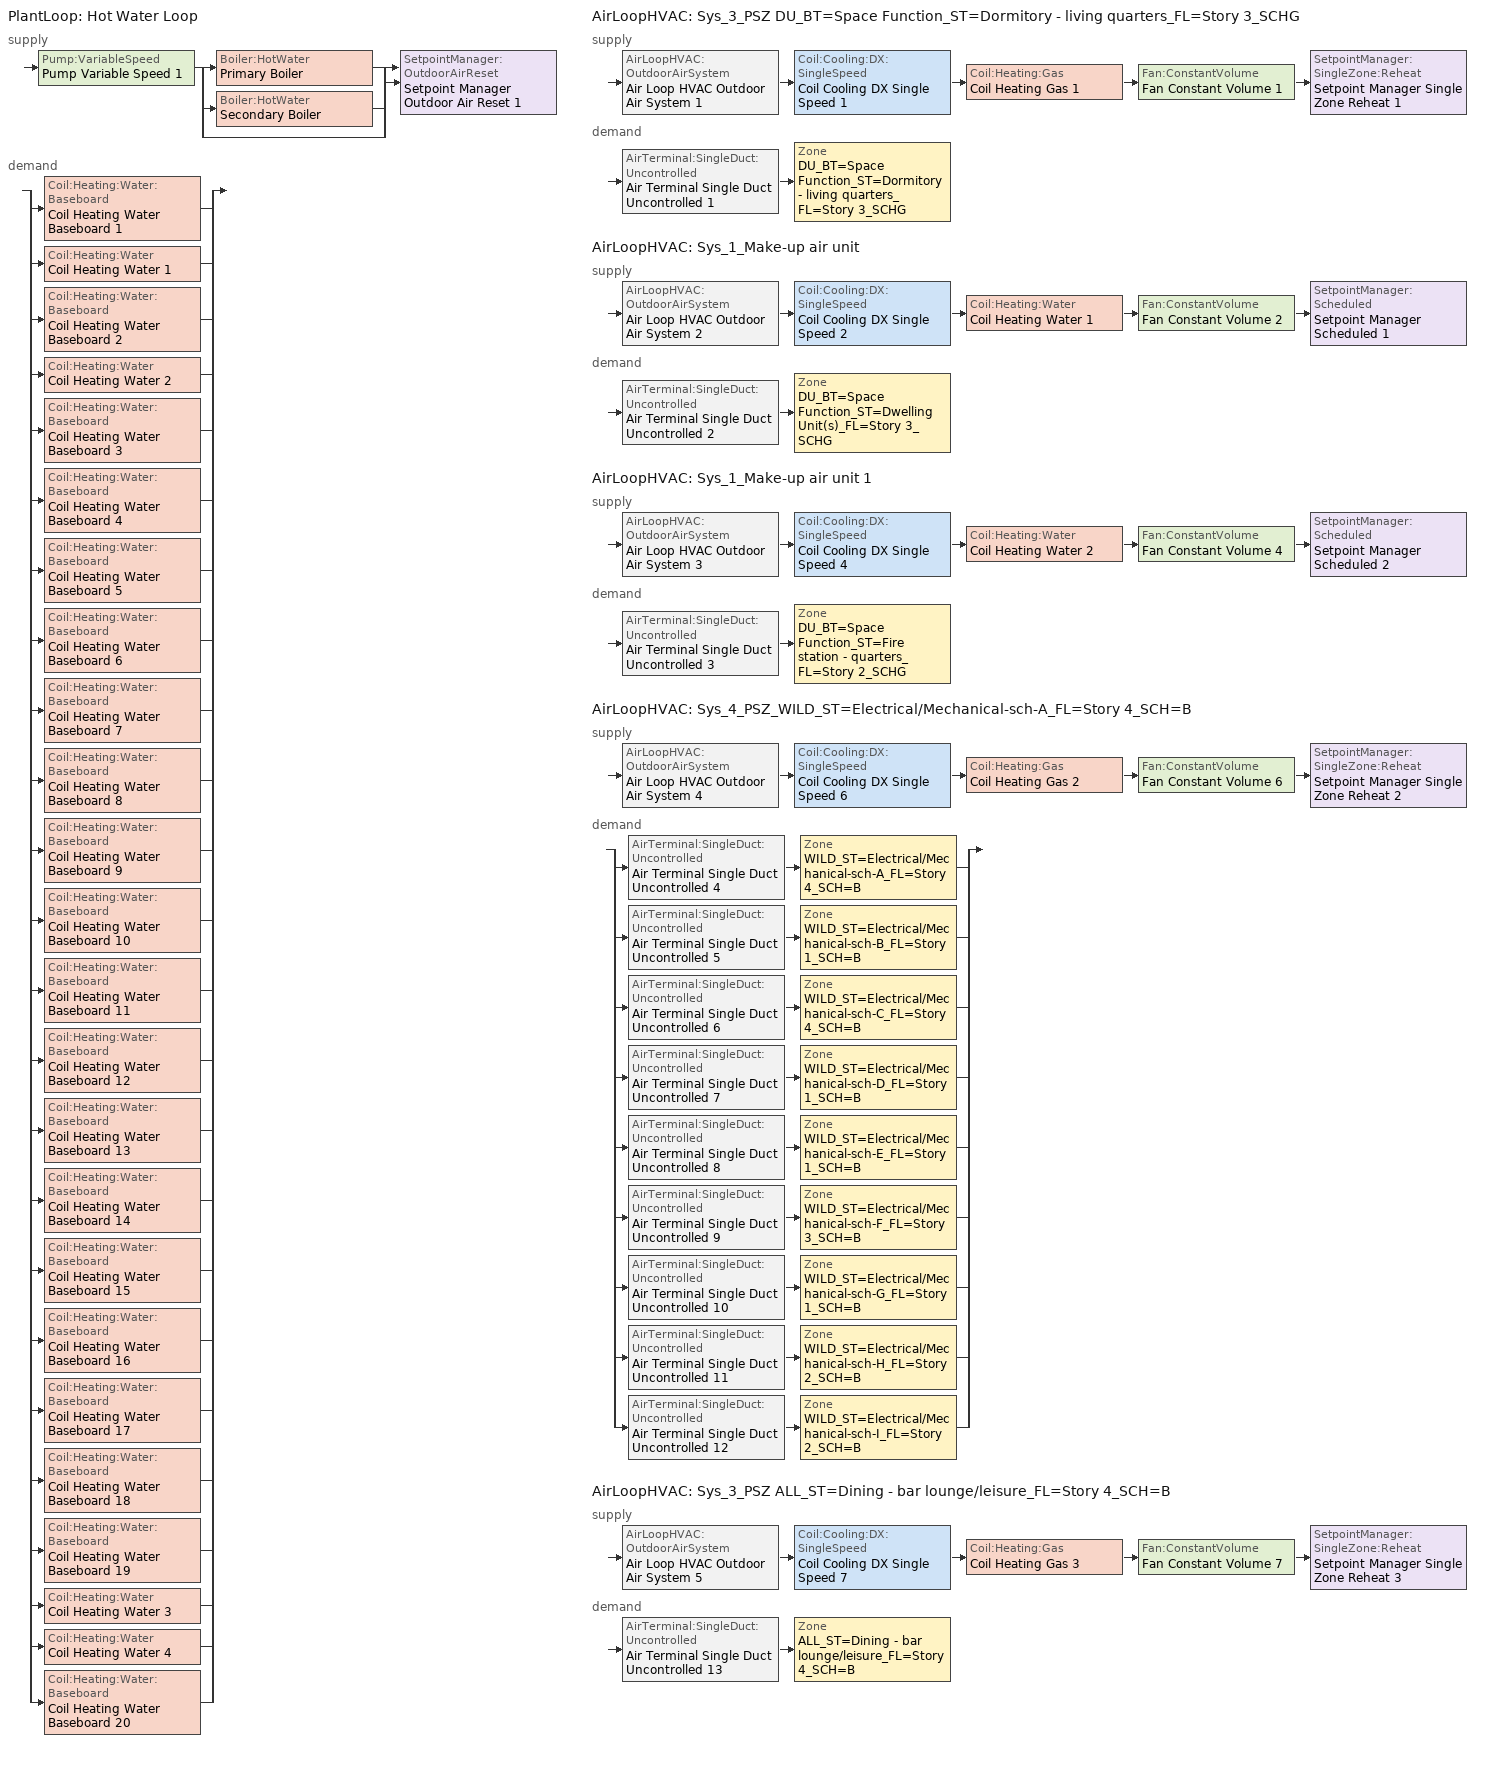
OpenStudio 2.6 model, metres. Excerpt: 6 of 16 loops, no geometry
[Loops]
PlantLoop 'Hot Water Loop'
 supply: Pump:VariableSpeed 'Pump Variable Speed 1' > split
  | Boiler:HotWater 'Primary Boiler'
  | Boiler:HotWater 'Secondary Boiler'
  | bypass
  join > SetpointManager:OutdoorAirReset 'Setpoint Manager Outdoor Air Reset 1'
 demand: split
  | Coil:Heating:Water:Baseboard 'Coil Heating Water Baseboard 1'
  | Coil:Heating:Water 'Coil Heating Water 1'
  | Coil:Heating:Water:Baseboard 'Coil Heating Water Baseboard 2'
  | Coil:Heating:Water 'Coil Heating Water 2'
  | Coil:Heating:Water:Baseboard 'Coil Heating Water Baseboard 3'
  | Coil:Heating:Water:Baseboard 'Coil Heating Water Baseboard 4'
  | Coil:Heating:Water:Baseboard 'Coil Heating Water Baseboard 5'
  | Coil:Heating:Water:Baseboard 'Coil Heating Water Baseboard 6'
  | Coil:Heating:Water:Baseboard 'Coil Heating Water Baseboard 7'
  | Coil:Heating:Water:Baseboard 'Coil Heating Water Baseboard 8'
  | Coil:Heating:Water:Baseboard 'Coil Heating Water Baseboard 9'
  | Coil:Heating:Water:Baseboard 'Coil Heating Water Baseboard 10'
  | Coil:Heating:Water:Baseboard 'Coil Heating Water Baseboard 11'
  | Coil:Heating:Water:Baseboard 'Coil Heating Water Baseboard 12'
  | Coil:Heating:Water:Baseboard 'Coil Heating Water Baseboard 13'
  | Coil:Heating:Water:Baseboard 'Coil Heating Water Baseboard 14'
  | Coil:Heating:Water:Baseboard 'Coil Heating Water Baseboard 15'
  | Coil:Heating:Water:Baseboard 'Coil Heating Water Baseboard 16'
  | Coil:Heating:Water:Baseboard 'Coil Heating Water Baseboard 17'
  | Coil:Heating:Water:Baseboard 'Coil Heating Water Baseboard 18'
  | Coil:Heating:Water:Baseboard 'Coil Heating Water Baseboard 19'
  | Coil:Heating:Water 'Coil Heating Water 3'
  | Coil:Heating:Water 'Coil Heating Water 4'
  | Coil:Heating:Water:Baseboard 'Coil Heating Water Baseboard 20'
AirLoopHVAC 'Sys_3_PSZ DU_BT=Space Function_ST=Dormitory - living quarters_FL=Story 3_SCHG'
 supply: AirLoopHVAC:OutdoorAirSystem 'Air Loop HVAC Outdoor Air System 1' > Coil:Cooling:DX:SingleSpeed 'Coil Cooling DX Single Speed 1' > Coil:Heating:Gas 'Coil Heating Gas 1' > Fan:ConstantVolume 'Fan Constant Volume 1' > SetpointManager:SingleZone:Reheat 'Setpoint Manager Single Zone Reheat 1'
 demand: AirTerminal:SingleDuct:Uncontrolled 'Air Terminal Single Duct Uncontrolled 1' > Zone 'DU_BT=Space Function_ST=Dormitory - living quarters_FL=Story 3_SCHG'
AirLoopHVAC 'Sys_1_Make-up air unit'
 supply: AirLoopHVAC:OutdoorAirSystem 'Air Loop HVAC Outdoor Air System 2' > Coil:Cooling:DX:SingleSpeed 'Coil Cooling DX Single Speed 2' > Coil:Heating:Water 'Coil Heating Water 1' > Fan:ConstantVolume 'Fan Constant Volume 2' > SetpointManager:Scheduled 'Setpoint Manager Scheduled 1'
 demand: AirTerminal:SingleDuct:Uncontrolled 'Air Terminal Single Duct Uncontrolled 2' > Zone 'DU_BT=Space Function_ST=Dwelling Unit(s)_FL=Story 3_SCHG'
AirLoopHVAC 'Sys_1_Make-up air unit 1'
 supply: AirLoopHVAC:OutdoorAirSystem 'Air Loop HVAC Outdoor Air System 3' > Coil:Cooling:DX:SingleSpeed 'Coil Cooling DX Single Speed 4' > Coil:Heating:Water 'Coil Heating Water 2' > Fan:ConstantVolume 'Fan Constant Volume 4' > SetpointManager:Scheduled 'Setpoint Manager Scheduled 2'
 demand: AirTerminal:SingleDuct:Uncontrolled 'Air Terminal Single Duct Uncontrolled 3' > Zone 'DU_BT=Space Function_ST=Fire station - quarters_FL=Story 2_SCHG'
AirLoopHVAC 'Sys_4_PSZ_WILD_ST=Electrical/Mechanical-sch-A_FL=Story 4_SCH=B'
 supply: AirLoopHVAC:OutdoorAirSystem 'Air Loop HVAC Outdoor Air System 4' > Coil:Cooling:DX:SingleSpeed 'Coil Cooling DX Single Speed 6' > Coil:Heating:Gas 'Coil Heating Gas 2' > Fan:ConstantVolume 'Fan Constant Volume 6' > SetpointManager:SingleZone:Reheat 'Setpoint Manager Single Zone Reheat 2'
 demand: split
  | AirTerminal:SingleDuct:Uncontrolled 'Air Terminal Single Duct Uncontrolled 4' > Zone 'WILD_ST=Electrical/Mechanical-sch-A_FL=Story 4_SCH=B'
  | AirTerminal:SingleDuct:Uncontrolled 'Air Terminal Single Duct Uncontrolled 5' > Zone 'WILD_ST=Electrical/Mechanical-sch-B_FL=Story 1_SCH=B'
  | AirTerminal:SingleDuct:Uncontrolled 'Air Terminal Single Duct Uncontrolled 6' > Zone 'WILD_ST=Electrical/Mechanical-sch-C_FL=Story 4_SCH=B'
  | AirTerminal:SingleDuct:Uncontrolled 'Air Terminal Single Duct Uncontrolled 7' > Zone 'WILD_ST=Electrical/Mechanical-sch-D_FL=Story 1_SCH=B'
  | AirTerminal:SingleDuct:Uncontrolled 'Air Terminal Single Duct Uncontrolled 8' > Zone 'WILD_ST=Electrical/Mechanical-sch-E_FL=Story 1_SCH=B'
  | AirTerminal:SingleDuct:Uncontrolled 'Air Terminal Single Duct Uncontrolled 9' > Zone 'WILD_ST=Electrical/Mechanical-sch-F_FL=Story 3_SCH=B'
  | AirTerminal:SingleDuct:Uncontrolled 'Air Terminal Single Duct Uncontrolled 10' > Zone 'WILD_ST=Electrical/Mechanical-sch-G_FL=Story 1_SCH=B'
  | AirTerminal:SingleDuct:Uncontrolled 'Air Terminal Single Duct Uncontrolled 11' > Zone 'WILD_ST=Electrical/Mechanical-sch-H_FL=Story 2_SCH=B'
  | AirTerminal:SingleDuct:Uncontrolled 'Air Terminal Single Duct Uncontrolled 12' > Zone 'WILD_ST=Electrical/Mechanical-sch-I_FL=Story 2_SCH=B'
AirLoopHVAC 'Sys_3_PSZ ALL_ST=Dining - bar lounge/leisure_FL=Story 4_SCH=B'
 supply: AirLoopHVAC:OutdoorAirSystem 'Air Loop HVAC Outdoor Air System 5' > Coil:Cooling:DX:SingleSpeed 'Coil Cooling DX Single Speed 7' > Coil:Heating:Gas 'Coil Heating Gas 3' > Fan:ConstantVolume 'Fan Constant Volume 7' > SetpointManager:SingleZone:Reheat 'Setpoint Manager Single Zone Reheat 3'
 demand: AirTerminal:SingleDuct:Uncontrolled 'Air Terminal Single Duct Uncontrolled 13' > Zone 'ALL_ST=Dining - bar lounge/leisure_FL=Story 4_SCH=B'
[Sizing:Zone] Zone Cooling Design Supply Air Temperature Input Method=SupplyAirTemperature; Zone Cooling Design Supply Air Temperature {C}=13; Zone Cooling Design Supply Air Temperature Difference {deltaC}=11.11; Zone Heating Design Supply Air Temperature Input Method=SupplyAirTemperature; Zone Heating Design Supply Air Temperature {C}=43; Zone Heating Design Supply Air Temperature Difference {deltaC}=11.11; Zone Cooling Design Supply Air Humidity Ratio {kg-H2O/kg-air}=0.0085; Zone Heating Design Supply Air Humidity Ratio {kg-H2O/kg-air}=0.008; Zone Heating Sizing Factor=1.3; Zone Cooling Sizing Factor=1.1; Cooling Design Air Flow Method=DesignDay; Heating Design Air Flow Method=DesignDay; Account for Dedicated Outdoor Air System=No; Dedicated Outdoor Air System Control Strategy=NeutralSupplyAir; Dedicated Outdoor Air Low Setpoint Temperature for Design {C}=autosize; Dedicated Outdoor Air High Setpoint Temperature for Design {C}=autosize
DU_BT=Space Function_ST=Dormitory - living quarters_FL=Story 3_SCHG; DU_BT=Space Function_ST=Dwelling Unit(s)_FL=Story 3_SCHG; DU_BT=Space Function_ST=Fire station - quarters_FL=Story 2_SCHG; ALL_ST=Dining - bar lounge/leisure_FL=Story 4_SCH=B; WILD_ST=Electrical/Mechanical-sch-A_FL=Story 4_SCH=B; WILD_ST=Electrical/Mechanical-sch-B_FL=Story 1_SCH=B; WILD_ST=Electrical/Mechanical-sch-C_FL=Story 4_SCH=B; WILD_ST=Electrical/Mechanical-sch-D_FL=Story 1_SCH=B; WILD_ST=Electrical/Mechanical-sch-E_FL=Story 1_SCH=B; WILD_ST=Electrical/Mechanical-sch-F_FL=Story 3_SCH=B; WILD_ST=Electrical/Mechanical-sch-G_FL=Story 1_SCH=B; WILD_ST=Electrical/Mechanical-sch-H_FL=Story 2_SCH=B; WILD_ST=Electrical/Mechanical-sch-I_FL=Story 2_SCH=B
[Zone equipment]
DU_BT=Space Function_ST=Dormitory - living quarters_FL=Story 3_SCHG: Air Terminal Single Duct Uncontrolled 1, Zone HVAC Baseboard Convective Water 1
DU_BT=Space Function_ST=Dwelling Unit(s)_FL=Story 3_SCHG: DU_BT=Space Function_ST=Dwelling Unit(s)_FL=Story 3_SCHG PTAC, Zone HVAC Baseboard Convective Water 2, Air Terminal Single Duct Uncontrolled 2
DU_BT=Space Function_ST=Fire station - quarters_FL=Story 2_SCHG: DU_BT=Space Function_ST=Fire station - quarters_FL=Story 2_SCHG PTAC, Zone HVAC Baseboard Convective Water 3, Air Terminal Single Duct Uncontrolled 3
ALL_ST=Dining - bar lounge/leisure_FL=Story 4_SCH=B: Air Terminal Single Duct Uncontrolled 13, Zone HVAC Baseboard Convective Water 13
WILD_ST=Electrical/Mechanical-sch-A_FL=Story 4_SCH=B: Air Terminal Single Duct Uncontrolled 4, Zone HVAC Baseboard Convective Water 4
WILD_ST=Electrical/Mechanical-sch-B_FL=Story 1_SCH=B: Air Terminal Single Duct Uncontrolled 5, Zone HVAC Baseboard Convective Water 5
WILD_ST=Electrical/Mechanical-sch-C_FL=Story 4_SCH=B: Air Terminal Single Duct Uncontrolled 6, Zone HVAC Baseboard Convective Water 6
WILD_ST=Electrical/Mechanical-sch-D_FL=Story 1_SCH=B: Air Terminal Single Duct Uncontrolled 7, Zone HVAC Baseboard Convective Water 7
WILD_ST=Electrical/Mechanical-sch-E_FL=Story 1_SCH=B: Air Terminal Single Duct Uncontrolled 8, Zone HVAC Baseboard Convective Water 8
WILD_ST=Electrical/Mechanical-sch-F_FL=Story 3_SCH=B: Air Terminal Single Duct Uncontrolled 9, Zone HVAC Baseboard Convective Water 9
WILD_ST=Electrical/Mechanical-sch-G_FL=Story 1_SCH=B: Air Terminal Single Duct Uncontrolled 10, Zone HVAC Baseboard Convective Water 10
WILD_ST=Electrical/Mechanical-sch-H_FL=Story 2_SCH=B: Air Terminal Single Duct Uncontrolled 11, Zone HVAC Baseboard Convective Water 11
WILD_ST=Electrical/Mechanical-sch-I_FL=Story 2_SCH=B: Air Terminal Single Duct Uncontrolled 12, Zone HVAC Baseboard Convective Water 12
[PlantLoop]
Hot Water Loop: Fluid Type=Water; Glycol Concentration=0; Plant Loop Volume {m3}=Autocalculate; Load Distribution Scheme=Optimal
[Sizing:Plant]
Hot Water Loop: Loop Type=Heating; Design Loop Exit Temperature {C}=82; Loop Design Temperature Difference {deltaC}=16; Sizing Option=NonCoincident; Zone Timesteps in Averaging Window=1; Coincident Sizing Factor Mode=None
[Pump:VariableSpeed]
Pump Variable Speed 1: Pump Control Type=Intermittent; Skin Loss Radiative Fraction=0.5; Design Power Sizing Method=PowerPerFlowPerPressure; Design Electric Power per Unit Flow Rate {W/(m3/s)}=348701.1; Design Shaft Power per Unit Flow Rate per Unit Head {W-s/m3-Pa}=1.28205; Design Minimum Flow Rate Fraction=0
[Boiler:HotWater] Fuel Type=NaturalGas; Water Outlet Upper Temperature Limit {C}=99; Boiler Flow Mode=ConstantFlow; Parasitic Electric Load {W}=0; Sizing Factor=1
Primary Boiler; Secondary Boiler
[SetpointManager:OutdoorAirReset]
Setpoint Manager Outdoor Air Reset 1: Control Variable=Temperature; Setpoint at Outdoor Low Temperature {C}=82; Outdoor Low Temperature {C}=-16; Setpoint at Outdoor High Temperature {C}=60; Outdoor High Temperature {C}=0
[AirLoopHVAC] Availability Schedule=Always On Discrete; Design Supply Air Flow Rate {m3/s}=AutoSize
Sys_3_PSZ DU_BT=Space Function_ST=Dormitory - living quarters_FL=Story 3_SCHG; Sys_1_Make-up air unit; Sys_1_Make-up air unit 1; Sys_4_PSZ_WILD_ST=Electrical/Mechanical-sch-A_FL=Story 4_SCH=B; Sys_3_PSZ ALL_ST=Dining - bar lounge/leisure_FL=Story 4_SCH=B
[Sizing:System] Design Outdoor Air Flow Rate {m3/s}=Autosize; Minimum System Air Flow Ratio=1; Preheat Design Temperature {C}=7; Preheat Design Humidity Ratio {kg-H2O/kg-Air}=0.008; Precool Design Temperature {C}=13; Precool Design Humidity Ratio {kg-H2O/kg-Air}=0.008; Central Cooling Design Supply Air Temperature {C}=13; Central Heating Design Supply Air Temperature {C}=43; Sizing Option=NonCoincident; Central Cooling Design Supply Air Humidity Ratio {kg-H2O/kg-Air}=0.0085; Central Heating Design Supply Air Humidity Ratio {kg-H2O/kg-Air}=0.008; Cooling Design Air Flow Method=DesignDay; Cooling Design Air Flow Rate {m3/s}=0; Heating Design Air Flow Method=DesignDay; Heating Design Air Flow Rate {m3/s}=0; System Outdoor Air Method=ZoneSum; Zone Maximum Outdoor Air Fraction=1; Cooling Supply Air Flow Rate Per Floor Area {m3/s-m2}=0.00996765; Cooling Fraction of Autosized Cooling Supply Air Flow Rate=1; Cooling Supply Air Flow Rate Per Unit Cooling Capacity {m3/s-W}=3.94755e-05; Heating Supply Air Flow Rate Per Floor Area {m3/s-m2}=0.00996765; Heating Fraction of Autosized Heating Supply Air Flow Rate=1; Heating Fraction of Autosized Cooling Supply Air Flow Rate=1; Heating Supply Air Flow Rate Per Unit Heating Capacity {m3/s-W}=3.15882e-05; Cooling Design Capacity Method=CoolingDesignCapacity; Cooling Design Capacity {W}=autosize; Cooling Design Capacity Per Floor Area {W/m2}=234.7; Fraction of Autosized Cooling Design Capacity=1; Heating Design Capacity Method=HeatingDesignCapacity; Heating Design Capacity {W}=autosize; Heating Design Capacity Per Floor Area {W/m2}=157; Fraction of Autosized Heating Design Capacity=1; Central Cooling Capacity Control Method=OnOff
Name | Type of Load to Size On | 100% Outdoor Air in Cooling | 100% Outdoor Air in Heating
Sys_3_PSZ DU_BT=Space Function_ST=Dormitory - living quarters_FL=Story 3_SCHG; Sys_4_PSZ_WILD_ST=Electrical/Mechanical-sch-A_FL=Story 4_SCH=B; Sys_3_PSZ ALL_ST=Dining - bar lounge/leisure_FL=Story 4_SCH=B | Sensible | No | No
Sys_1_Make-up air unit; Sys_1_Make-up air unit 1 | VentilationRequirement | Yes | Yes
[Fan:ConstantVolume] Availability Schedule=Always On Discrete; Maximum Flow Rate {m3/s}=AutoSize
Name | Pressure Rise {Pa}
Fan Constant Volume 1; Fan Constant Volume 2; Fan Constant Volume 4; Fan Constant Volume 6; Fan Constant Volume 7
Fan Constant Volume 3; Fan Constant Volume 5 | 640
[Coil:Heating:Gas] Availability Schedule=Always On Discrete; Gas Burner Efficiency=0.8; Nominal Capacity {W}=AutoSize; Parasitic Electric Load {W}=0; Parasitic Gas Load {W}=0
Coil Heating Gas 1; Coil Heating Gas 2; Coil Heating Gas 3
[Coil:Cooling:DX:SingleSpeed] Availability Schedule=Always On Discrete; Rated Total Cooling Capacity {W}=autosize; Rated Sensible Heat Ratio=autosize; Rated COP {W/W}=3; Rated Air Flow Rate {m3/s}=autosize; Rated Evaporator Fan Power Per Volume Flow Rate {W/(m3/s)}=773.3; Condenser Type=AirCooled; Evaporative Condenser Effectiveness=0; Evaporative Condenser Air Flow Rate {m3/s}=Autosize; Evaporative Condenser Pump Rated Power Consumption {W}=Autosize; Crankcase Heater Capacity {W}=0; Maximum Outdoor Dry-Bulb Temperature for Crankcase Heater Operation {C}=0; Basin Heater Capacity {W/K}=0; Basin Heater Setpoint Temperature {C}=10
Name | Total Cooling Capacity Function of Temperature Curve | Total Cooling Capacity Function of Flow Fraction Curve | Energy Input Ratio Function of Temperature Curve | Energy Input Ratio Function of Flow Fraction Curve | Part Load Fraction Correlation Curve
Coil Cooling DX Single Speed 1 | Curve Biquadratic 1 | Curve Quadratic 1 | Curve Biquadratic 2 | Curve Quadratic 2 | Curve Quadratic 3
Coil Cooling DX Single Speed 2 | Curve Biquadratic 3 | Curve Quadratic 4 | Curve Biquadratic 4 | Curve Quadratic 5 | Curve Cubic 1
Coil Cooling DX Single Speed 3 | Curve Biquadratic 5 | Curve Quadratic 6 | Curve Biquadratic 6 | Curve Quadratic 7 | Curve Cubic 2
Coil Cooling DX Single Speed 4 | Curve Biquadratic 7 | Curve Quadratic 8 | Curve Biquadratic 8 | Curve Quadratic 9 | Curve Cubic 3
Coil Cooling DX Single Speed 5 | Curve Biquadratic 9 | Curve Quadratic 10 | Curve Biquadratic 10 | Curve Quadratic 11 | Curve Cubic 4
Coil Cooling DX Single Speed 6 | Curve Biquadratic 11 | Curve Quadratic 12 | Curve Biquadratic 12 | Curve Quadratic 13 | Curve Cubic 5
Coil Cooling DX Single Speed 7 | Curve Biquadratic 13 | Curve Quadratic 14 | Curve Biquadratic 14 | Curve Quadratic 15 | Curve Quadratic 16
[Controller:OutdoorAir] Minimum Outdoor Air Flow Rate {m3/s}=autosize; Maximum Outdoor Air Flow Rate {m3/s}=Autosize; Economizer Control Type=NoEconomizer; Economizer Control Action Type=ModulateFlow; Economizer Maximum Limit Dry-Bulb Temperature {C}=28; Economizer Maximum Limit Enthalpy {J/kg}=64000; Economizer Minimum Limit Dry-Bulb Temperature {C}=-100; Lockout Type=NoLockout; Minimum Limit Type=FixedMinimum; High Humidity Control=No; Heat Recovery Bypass Control Type=BypassWhenWithinEconomizerLimits
Name | Controller Mechanical Ventilation
Controller Outdoor Air 1 | Controller Mechanical Ventilation 1
Controller Outdoor Air 2 | Controller Mechanical Ventilation 2
Controller Outdoor Air 3 | Controller Mechanical Ventilation 3
Controller Outdoor Air 4 | Controller Mechanical Ventilation 4
Controller Outdoor Air 5 | Controller Mechanical Ventilation 5
[Controller:MechanicalVentilation] Availability Schedule=Always On Discrete; System Outdoor Air Method=ZoneSum
Controller Mechanical Ventilation 1; Controller Mechanical Ventilation 2; Controller Mechanical Ventilation 3; Controller Mechanical Ventilation 4; Controller Mechanical Ventilation 5
[AirLoopHVAC:OutdoorAirSystem]
Name | Controller
Air Loop HVAC Outdoor Air System 1 | Controller Outdoor Air 1
Air Loop HVAC Outdoor Air System 2 | Controller Outdoor Air 2
Air Loop HVAC Outdoor Air System 3 | Controller Outdoor Air 3
Air Loop HVAC Outdoor Air System 4 | Controller Outdoor Air 4
Air Loop HVAC Outdoor Air System 5 | Controller Outdoor Air 5
[SetpointManager:SingleZone:Reheat] Minimum Supply Air Temperature {C}=13; Maximum Supply Air Temperature {C}=43
Name | Control Zone
Setpoint Manager Single Zone Reheat 1 | DU_BT=Space Function_ST=Dormitory - living quarters_FL=Story 3_SCHG
Setpoint Manager Single Zone Reheat 2 | WILD_ST=Electrical/Mechanical-sch-A_FL=Story 4_SCH=B
Setpoint Manager Single Zone Reheat 3 | ALL_ST=Dining - bar lounge/leisure_FL=Story 4_SCH=B
[AirTerminal:SingleDuct:Uncontrolled] Availability Schedule=Always On Discrete; Maximum Air Flow Rate {m3/s}=AutoSize
Air Terminal Single Duct Uncontrolled 1; Air Terminal Single Duct Uncontrolled 2; Air Terminal Single Duct Uncontrolled 3; Air Terminal Single Duct Uncontrolled 4; Air Terminal Single Duct Uncontrolled 5; Air Terminal Single Duct Uncontrolled 6; Air Terminal Single Duct Uncontrolled 7; Air Terminal Single Duct Uncontrolled 8; Air Terminal Single Duct Uncontrolled 9; Air Terminal Single Duct Uncontrolled 10; Air Terminal Single Duct Uncontrolled 11; Air Terminal Single Duct Uncontrolled 12; Air Terminal Single Duct Uncontrolled 13
[Coil:Heating:Water:Baseboard] Heating Design Capacity Method=HeatingDesignCapacity; Heating Design Capacity {W}=autosize; Heating Design Capacity Per Floor Area {W/m2}=0; Fraction of Autosized Heating Design Capacity=0.8
Coil Heating Water Baseboard 1; Coil Heating Water Baseboard 2; Coil Heating Water Baseboard 3; Coil Heating Water Baseboard 4; Coil Heating Water Baseboard 5; Coil Heating Water Baseboard 6; Coil Heating Water Baseboard 7; Coil Heating Water Baseboard 8; Coil Heating Water Baseboard 9; Coil Heating Water Baseboard 10; Coil Heating Water Baseboard 11; Coil Heating Water Baseboard 12; Coil Heating Water Baseboard 13; Coil Heating Water Baseboard 14; Coil Heating Water Baseboard 15; Coil Heating Water Baseboard 16; Coil Heating Water Baseboard 17; Coil Heating Water Baseboard 18; Coil Heating Water Baseboard 19; Coil Heating Water Baseboard 20
[ZoneHVAC:Baseboard:Convective:Water] Availability Schedule=Always On Discrete
Name | Heating Coil
Zone HVAC Baseboard Convective Water 1 | Coil Heating Water Baseboard 1
Zone HVAC Baseboard Convective Water 2 | Coil Heating Water Baseboard 2
Zone HVAC Baseboard Convective Water 3 | Coil Heating Water Baseboard 3
Zone HVAC Baseboard Convective Water 4 | Coil Heating Water Baseboard 4
Zone HVAC Baseboard Convective Water 5 | Coil Heating Water Baseboard 5
Zone HVAC Baseboard Convective Water 6 | Coil Heating Water Baseboard 6
Zone HVAC Baseboard Convective Water 7 | Coil Heating Water Baseboard 7
Zone HVAC Baseboard Convective Water 8 | Coil Heating Water Baseboard 8
Zone HVAC Baseboard Convective Water 9 | Coil Heating Water Baseboard 9
Zone HVAC Baseboard Convective Water 10 | Coil Heating Water Baseboard 10
Zone HVAC Baseboard Convective Water 11 | Coil Heating Water Baseboard 11
Zone HVAC Baseboard Convective Water 12 | Coil Heating Water Baseboard 12
Zone HVAC Baseboard Convective Water 13 | Coil Heating Water Baseboard 13
Zone HVAC Baseboard Convective Water 14 | Coil Heating Water Baseboard 14
Zone HVAC Baseboard Convective Water 15 | Coil Heating Water Baseboard 15
Zone HVAC Baseboard Convective Water 16 | Coil Heating Water Baseboard 16
Zone HVAC Baseboard Convective Water 17 | Coil Heating Water Baseboard 17
Zone HVAC Baseboard Convective Water 18 | Coil Heating Water Baseboard 18
Zone HVAC Baseboard Convective Water 19 | Coil Heating Water Baseboard 19
Zone HVAC Baseboard Convective Water 20 | Coil Heating Water Baseboard 20
[Coil:Heating:Water] Availability Schedule=Always On Discrete
Coil Heating Water 1; Coil Heating Water 2; Coil Heating Water 3; Coil Heating Water 4
[Controller:WaterCoil] Action=Normal; Minimum Actuated Flow {m3/s}=0
Name | Water Coil
Controller Water Coil 1 | Coil Heating Water 1
Controller Water Coil 2 | Coil Heating Water 2
Controller Water Coil 3 | Coil Heating Water 3
Controller Water Coil 5 | Coil Heating Water 4
[SetpointManager:Scheduled] Control Variable=Temperature
Name | Schedule
Setpoint Manager Scheduled 1 | Makeup-Air Unit Supply Air Temp
Setpoint Manager Scheduled 2 | Makeup-Air Unit Supply Air Temp 1
[Coil:Heating:Electric] Availability Schedule=ON_OFF_ALWAYS_OFF
Coil Heating Electric 1; Coil Heating Electric 2
[ZoneHVAC:PackagedTerminalAirConditioner] Availability Schedule=Always On Discrete; Supply Air Flow Rate During Cooling Operation {m3/s}=Autosize; Supply Air Flow Rate During Heating Operation {m3/s}=Autosize; Supply Air Flow Rate When No Cooling or Heating is Needed {m3/s}=Autosize; Outdoor Air Flow Rate During Cooling Operation {m3/s}=Autosize; Outdoor Air Flow Rate During Heating Operation {m3/s}=Autosize; Outdoor Air Flow Rate When No Cooling or Heating is Needed {m3/s}=Autosize; Fan Placement=DrawThrough
Name | Supply Air Fan | Heating Coil | Cooling Coil
DU_BT=Space Function_ST=Dwelling Unit(s)_FL=Story 3_SCHG PTAC | Fan Constant Volume 3 | Coil Heating Electric 1 | Coil Cooling DX Single Speed 3
DU_BT=Space Function_ST=Fire station - quarters_FL=Story 2_SCHG PTAC | Fan Constant Volume 5 | Coil Heating Electric 2 | Coil Cooling DX Single Speed 5
[Schedule:Ruleset]
Name | Default Day Schedule
ON_OFF_ALWAYS_OFF | Schedule Day 3
Makeup-Air Unit Supply Air Temp | Makeup Air Unit Supply Air Temp Default
Makeup-Air Unit Supply Air Temp 1 | Makeup Air Unit Supply Air Temp Default 1
[Schedule:Day]
Schedule Day 3; wkdON_OFF_ALWAYS_OFF 1; satON_OFF_ALWAYS_OFF 1; sunON_OFF_ALWAYS_OFF 1: 1, 0, 0, 2, 0, 0, 3, 0, 0, 4, 0, 0, 5, 0, 0, 6, 0, 0, 7, 0, 0, 8, 0, 0, 9, 0, 0, 10, 0, 0, 11, 0, 0, 12, 0, 0, 13, 0, 0, 14, 0, 0, 15, 0, 0, 16, 0, 0, 17, 0, 0, 18, 0, 0, 19, 0, 0, 20, 0, 0, 21, 0, 0, 22, 0, 0, 23, 0, 0, 24, 0, 0
Makeup Air Unit Supply Air Temp Default; Makeup Air Unit Supply Air Temp Default 1: 24, 0, 20
[Schedule:Rule] Schedule Ruleset=ON_OFF_ALWAYS_OFF; Date Specification Type=DateRange; Start Month=1; Start Day=1; End Month=12; End Day=31
Name | Rule Order | Day Schedule | Apply Sunday | Apply Monday | Apply Tuesday | Apply Wednesday | Apply Thursday | Apply Friday | Apply Saturday
wkdON_OFF_ALWAYS_OFF rule | 2 | wkdON_OFF_ALWAYS_OFF 1 | No | Yes | Yes | Yes | Yes | Yes | No
satON_OFF_ALWAYS_OFFrule | 1 | satON_OFF_ALWAYS_OFF 1 | No | No | No | No | No | No | Yes
sunON_OFF_ALWAYS_OFFrule | 0 | sunON_OFF_ALWAYS_OFF 1 | Yes | No | No | No | No | No | No
[Schedule:Constant]
Always On Discrete: Value=1
[Curve:Biquadratic] Maximum Value of y=46
Name | Coefficient1 Constant | Coefficient2 x | Coefficient3 x**2 | Coefficient4 y | Coefficient5 y**2 | Coefficient6 x*y | Minimum Value of x | Maximum Value of x | Minimum Value of y
Curve Biquadratic 1; Curve Biquadratic 13 | 0.942588 | 0.00954335 | 0.00068377 | -0.0110427 | 5.249e-06 | -9.72e-06 | 17 | 22 | 13
Curve Biquadratic 2; Curve Biquadratic 14 | 0.342414 | 0.034885 | -0.0006237 | 0.00497722 | 0.000437951 | -0.000728028 | 17 | 22 | 13
Curve Biquadratic 3; Curve Biquadratic 5; Curve Biquadratic 7; Curve Biquadratic 9; Curve Biquadratic 11 | 0.867905 | 0.0142459 | 0.000554364 | -0.00755748 | 3.3048e-05 | -0.000191808 | 13 | 24 | 24
Curve Biquadratic 4; Curve Biquadratic 6; Curve Biquadratic 8; Curve Biquadratic 10; Curve Biquadratic 12 | 0.116936 | 0.0284933 | -0.000411156 | 0.0214108 | 0.000161028 | -0.000679104 | 13 | 24 | 24
[Curve:Quadratic]
Name | Coefficient1 Constant | Coefficient2 x | Coefficient3 x**2 | Minimum Value of x | Maximum Value of x
Curve Quadratic 1; Curve Quadratic 14 | 0.8 | 0.2 | 0 | 0.5 | 1.5
Curve Quadratic 2; Curve Quadratic 15 | 1.1552 | -0.1808 | 0.0256 | 0.5 | 1.5
Curve Quadratic 3; Curve Quadratic 16 | 0.85 | 0.15 | 0 | 0 | 1
Curve Quadratic 4; Curve Quadratic 5; Curve Quadratic 6; Curve Quadratic 7; Curve Quadratic 8; Curve Quadratic 9; Curve Quadratic 10; Curve Quadratic 11; Curve Quadratic 12; Curve Quadratic 13 | 1 | 0 | 0 | 0 | 1
[Curve:Cubic] Coefficient1 Constant=0.0277; Coefficient2 x=4.9151; Coefficient3 x**2=-8.184; Coefficient4 x**3=4.2702; Minimum Value of x=0.7; Maximum Value of x=1
Curve Cubic 1; Curve Cubic 2; Curve Cubic 3; Curve Cubic 4; Curve Cubic 5
